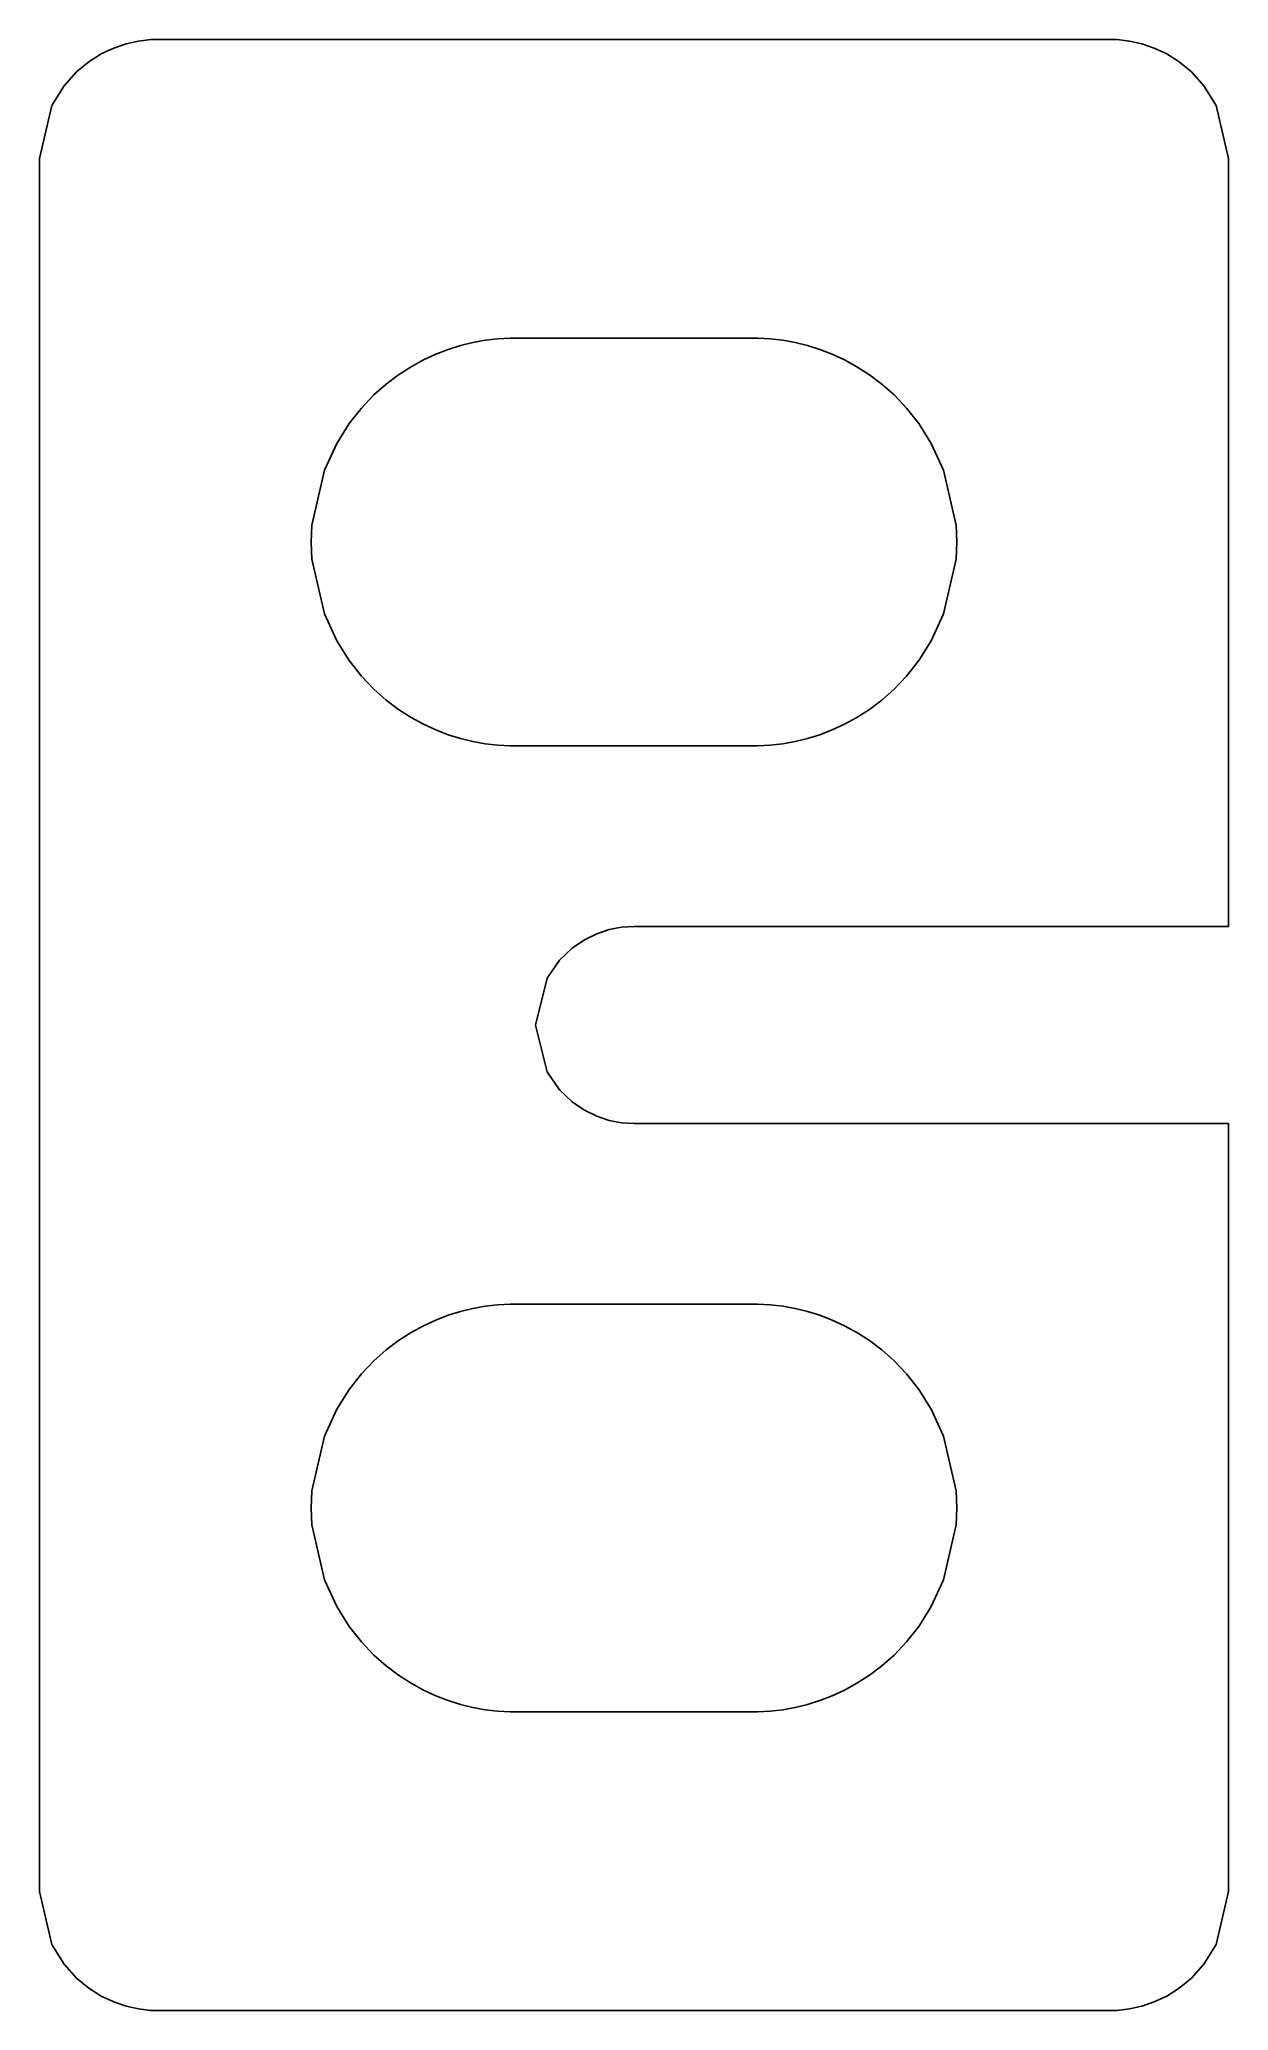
# Model space of a CAD drawing. Header units: millimetres. Extents: x -88 to 88, y -145 to 145.
import ezdxf

# ---------------------------------------------------------------- set-up
doc = ezdxf.new("R2010")
doc.units = ezdxf.units.MM

msp = doc.modelspace()

# ---------------------------------------------------------------- linework, layer by layer
at = {"layer": 'CUT_MM'}
for p, q in [((-70, 145), (-71.09, 144.97)), ((-69.27, 145), (-70, 145)), ((-67.45, 145), (-69.27, 145)), ((-65.62, 145), (-67.45, 145)), ((-63.8, 145), (-65.62, 145)), ((-61.98, 145), (-63.8, 145)), ((-60.16, 145), (-61.98, 145)), ((-58.33, 145), (-60.16, 145)), ((-56.51, 145), (-58.33, 145)), ((-54.69, 145), (-56.51, 145)), ((-52.86, 145), (-54.69, 145)), ((-51.04, 145), (-52.86, 145)), ((-49.22, 145), (-51.04, 145)), ((-47.5, 145), (-49.22, 145)), ((-47.4, 145), (-47.5, 145)), ((-45.57, 145), (-47.4, 145)), ((-43.75, 145), (-45.57, 145)), ((-41.93, 145), (-43.75, 145)), ((-40.1, 145), (-41.93, 145)), ((-38.28, 145), (-40.1, 145)), ((-36.46, 145), (-38.28, 145)), ((-34.64, 145), (-36.46, 145)), ((-32.81, 145), (-34.64, 145)), ((-30.99, 145), (-32.81, 145)), ((-29.17, 145), (-30.99, 145)), ((-27.34, 145), (-29.17, 145)), ((-25.52, 145), (-27.34, 145)), ((-23.7, 145), (-25.52, 145)), ((-21.88, 145), (-23.7, 145)), ((-20.05, 145), (-21.88, 145)), ((-18.23, 145), (-20.05, 145)), ((-17.5, 145), (-18.23, 145)), ((-16.41, 145), (-17.5, 145)), ((-14.58, 145), (-16.41, 145)), ((-14.5, 145), (-14.58, 145)), ((-12.76, 145), (-14.5, 145)), ((-10.94, 145), (-12.76, 145)), ((-9.11, 145), (-10.94, 145)), ((-7.29, 145), (-9.11, 145)), ((-5.47, 145), (-7.29, 145)), ((-3.65, 145), (-5.47, 145)), ((-1.82, 145), (-3.65, 145)), ((0, 145), (-1.82, 145)), ((1.82, 145), (0, 145)), ((3.65, 145), (1.82, 145)), ((5.47, 145), (3.65, 145)), ((7.29, 145), (5.47, 145)), ((9.11, 145), (7.29, 145)), ((10.94, 145), (9.11, 145)), ((12.76, 145), (10.94, 145)), ((14.58, 145), (12.76, 145)), ((16.41, 145), (14.58, 145)), ((17.5, 145), (16.41, 145)), ((18.23, 145), (17.5, 145)), ((20.05, 145), (18.23, 145)), ((21.88, 145), (20.05, 145)), ((23.7, 145), (21.88, 145)), ((25.52, 145), (23.7, 145)), ((27.34, 145), (25.52, 145)), ((29.17, 145), (27.34, 145)), ((30.99, 145), (29.17, 145)), ((32.81, 145), (30.99, 145)), ((34.64, 145), (32.81, 145)), ((36.46, 145), (34.64, 145)), ((38.28, 145), (36.46, 145)), ((40.1, 145), (38.28, 145)), ((41.93, 145), (40.1, 145)), ((43.75, 145), (41.93, 145)), ((45.57, 145), (43.75, 145)), ((47.4, 145), (45.57, 145)), ((47.5, 145), (47.4, 145)), ((49.22, 145), (47.5, 145)), ((51.04, 145), (49.22, 145)), ((52.86, 145), (51.04, 145)), ((54.69, 145), (52.86, 145)), ((56.51, 145), (54.69, 145)), ((58.33, 145), (56.51, 145)), ((60.16, 145), (58.33, 145)), ((61.98, 145), (60.16, 145)), ((63.8, 145), (61.98, 145)), ((65.62, 145), (63.8, 145)), ((67.45, 145), (65.62, 145)), ((69.27, 145), (67.45, 145)), ((70, 145), (69.27, 145)), ((71.09, 144.97), (70, 145)), ((-78.39, 142.86), (-80.21, 141.71)), ((-76.56, 143.72), (-78.39, 142.86)), ((-74.74, 144.35), (-76.56, 143.72)), ((-72.92, 144.76), (-74.74, 144.35)), ((-71.09, 144.97), (-72.92, 144.76)), ((72.92, 144.76), (71.09, 144.97)), ((74.74, 144.35), (72.92, 144.76)), ((76.56, 143.72), (74.74, 144.35)), ((78.39, 142.86), (76.56, 143.72)), ((80.21, 141.71), (78.39, 142.86)), ((-82.03, 140.21), (-83.85, 138.19)), ((-80.21, 141.71), (-82.03, 140.21)), ((82.03, 140.21), (80.21, 141.71)), ((83.85, 138.19), (82.03, 140.21)), ((-83.85, 138.19), (-85.68, 135.28)), ((85.68, 135.28), (83.85, 138.19)), ((-85.68, 135.28), (-87.5, 127.5)), ((87.5, 127.5), (85.68, 135.28)), ((-87.5, 127.5), (-87.5, 71.05)), ((87.5, 71.05), (87.5, 127.5)), ((-30.99, 97.85), (-29.17, 98.69)), ((-29.17, 98.69), (-27.34, 99.39)), ((-27.34, 99.39), (-25.52, 99.96)), ((-25.52, 99.96), (-23.7, 100.4)), ((-23.7, 100.4), (-21.88, 100.73)), ((-21.88, 100.73), (-20.05, 100.94)), ((-20.05, 100.94), (-18.23, 101.04)), ((-18.23, 101.04), (-17.5, 101.05)), ((-17.5, 101.05), (-16.41, 101.05)), ((-16.41, 101.05), (-14.58, 101.05)), ((-14.58, 101.05), (-14.5, 101.05)), ((-14.5, 101.05), (-12.76, 101.05)), ((-12.76, 101.05), (-10.94, 101.05)), ((-10.94, 101.05), (-9.11, 101.05)), ((-9.11, 101.05), (-7.29, 101.05)), ((-7.29, 101.05), (-5.47, 101.05)), ((-5.47, 101.05), (-3.65, 101.05)), ((-3.65, 101.05), (-1.82, 101.05)), ((-1.82, 101.05), (0, 101.05)), ((0, 101.05), (1.82, 101.05)), ((1.82, 101.05), (3.65, 101.05)), ((3.65, 101.05), (5.47, 101.05)), ((5.47, 101.05), (7.29, 101.05)), ((7.29, 101.05), (9.11, 101.05)), ((9.11, 101.05), (10.94, 101.05)), ((10.94, 101.05), (12.76, 101.05)), ((12.76, 101.05), (14.58, 101.05)), ((14.58, 101.05), (16.41, 101.05)), ((16.41, 101.05), (17.5, 101.05)), ((17.5, 101.05), (18.23, 101.04)), ((18.23, 101.04), (20.05, 100.94)), ((20.05, 100.94), (21.88, 100.73)), ((21.88, 100.73), (23.7, 100.4)), ((23.7, 100.4), (25.52, 99.96)), ((25.52, 99.96), (27.34, 99.39)), ((27.34, 99.39), (29.17, 98.69)), ((29.17, 98.69), (30.99, 97.85)), ((-34.64, 95.67), (-32.81, 96.85)), ((-32.81, 96.85), (-30.99, 97.85)), ((30.99, 97.85), (32.81, 96.85)), ((32.81, 96.85), (34.64, 95.67)), ((-38.28, 92.69), (-36.46, 94.3)), ((-36.46, 94.3), (-34.64, 95.67)), ((34.64, 95.67), (36.46, 94.3)), ((36.46, 94.3), (38.28, 92.69)), ((-41.93, 88.47), (-40.1, 90.77)), ((-40.1, 90.77), (-38.28, 92.69)), ((38.28, 92.69), (40.1, 90.77)), ((40.1, 90.77), (41.93, 88.47)), ((-43.75, 85.57), (-41.93, 88.47)), ((41.93, 88.47), (43.75, 85.57)), ((-45.57, 81.63), (-43.75, 85.57)), ((43.75, 85.57), (45.57, 81.63)), ((-47.4, 73.55), (-45.57, 81.63)), ((45.57, 81.63), (47.4, 73.55)), ((-47.5, 71.05), (-47.4, 73.55)), ((47.4, 73.55), (47.5, 71.05)), ((-87.5, 71.05), (-87.5, 0)), ((-47.4, 68.55), (-47.5, 71.05)), ((47.5, 71.05), (47.4, 68.55)), ((87.5, 14.5), (87.5, 71.05)), ((-45.57, 60.47), (-47.4, 68.55)), ((47.4, 68.55), (45.57, 60.47)), ((-43.75, 56.53), (-45.57, 60.47)), ((45.57, 60.47), (43.75, 56.53)), ((-41.93, 53.63), (-43.75, 56.53)), ((43.75, 56.53), (41.93, 53.63)), ((-40.1, 51.33), (-41.93, 53.63)), ((41.93, 53.63), (40.1, 51.33)), ((-38.28, 49.41), (-40.1, 51.33)), ((-36.46, 47.8), (-38.28, 49.41)), ((38.28, 49.41), (36.46, 47.8)), ((40.1, 51.33), (38.28, 49.41)), ((-34.64, 46.43), (-36.46, 47.8)), ((-32.81, 45.25), (-34.64, 46.43)), ((34.64, 46.43), (32.81, 45.25)), ((36.46, 47.8), (34.64, 46.43)), ((-30.99, 44.25), (-32.81, 45.25)), ((-29.17, 43.41), (-30.99, 44.25)), ((30.99, 44.25), (29.17, 43.41)), ((32.81, 45.25), (30.99, 44.25)), ((-27.34, 42.71), (-29.17, 43.41)), ((-25.52, 42.14), (-27.34, 42.71)), ((-23.7, 41.7), (-25.52, 42.14)), ((-21.88, 41.37), (-23.7, 41.7)), ((-20.05, 41.16), (-21.88, 41.37)), ((-18.23, 41.06), (-20.05, 41.16)), ((-17.5, 41.05), (-18.23, 41.06)), ((-16.41, 41.05), (-17.5, 41.05)), ((-14.58, 41.05), (-16.41, 41.05)), ((-14.5, 41.05), (-14.58, 41.05)), ((-12.76, 41.05), (-14.5, 41.05)), ((-10.94, 41.05), (-12.76, 41.05)), ((-9.11, 41.05), (-10.94, 41.05)), ((-7.29, 41.05), (-9.11, 41.05)), ((-5.47, 41.05), (-7.29, 41.05)), ((-3.65, 41.05), (-5.47, 41.05)), ((-1.82, 41.05), (-3.65, 41.05)), ((0, 41.05), (-1.82, 41.05)), ((1.82, 41.05), (0, 41.05)), ((3.65, 41.05), (1.82, 41.05)), ((5.47, 41.05), (3.65, 41.05)), ((7.29, 41.05), (5.47, 41.05)), ((9.11, 41.05), (7.29, 41.05)), ((10.94, 41.05), (9.11, 41.05)), ((12.76, 41.05), (10.94, 41.05)), ((14.58, 41.05), (12.76, 41.05)), ((16.41, 41.05), (14.58, 41.05)), ((17.5, 41.05), (16.41, 41.05)), ((18.23, 41.06), (17.5, 41.05)), ((20.05, 41.16), (18.23, 41.06)), ((21.88, 41.37), (20.05, 41.16)), ((23.7, 41.7), (21.88, 41.37)), ((25.52, 42.14), (23.7, 41.7)), ((27.34, 42.71), (25.52, 42.14)), ((29.17, 43.41), (27.34, 42.71)), ((-1.82, 14.38), (0, 14.5)), ((0, 14.5), (1.82, 14.5)), ((1.82, 14.5), (3.65, 14.5)), ((3.65, 14.5), (5.47, 14.5)), ((5.47, 14.5), (7.29, 14.5)), ((7.29, 14.5), (9.11, 14.5)), ((9.11, 14.5), (10.94, 14.5)), ((10.94, 14.5), (12.76, 14.5)), ((12.76, 14.5), (14.58, 14.5)), ((14.58, 14.5), (16.41, 14.5)), ((16.41, 14.5), (17.5, 14.5)), ((17.5, 14.5), (18.23, 14.5)), ((18.23, 14.5), (20.05, 14.5)), ((20.05, 14.5), (21.88, 14.5)), ((21.88, 14.5), (23.7, 14.5)), ((23.7, 14.5), (25.52, 14.5)), ((25.52, 14.5), (27.34, 14.5)), ((27.34, 14.5), (29.17, 14.5)), ((29.17, 14.5), (30.99, 14.5)), ((30.99, 14.5), (32.81, 14.5)), ((32.81, 14.5), (34.64, 14.5)), ((34.64, 14.5), (36.46, 14.5)), ((36.46, 14.5), (38.28, 14.5)), ((38.28, 14.5), (40.1, 14.5)), ((40.1, 14.5), (41.93, 14.5)), ((41.93, 14.5), (43.75, 14.5)), ((43.75, 14.5), (45.57, 14.5)), ((45.57, 14.5), (47.4, 14.5)), ((47.4, 14.5), (47.5, 14.5)), ((47.5, 14.5), (49.22, 14.5)), ((49.22, 14.5), (51.04, 14.5)), ((51.04, 14.5), (52.86, 14.5)), ((52.86, 14.5), (54.69, 14.5)), ((54.69, 14.5), (56.51, 14.5)), ((56.51, 14.5), (58.33, 14.5)), ((58.33, 14.5), (60.16, 14.5)), ((60.16, 14.5), (61.98, 14.5)), ((61.98, 14.5), (63.8, 14.5)), ((63.8, 14.5), (65.62, 14.5)), ((65.62, 14.5), (67.45, 14.5)), ((67.45, 14.5), (69.27, 14.5)), ((69.27, 14.5), (70, 14.5)), ((70, 14.5), (71.09, 14.5)), ((71.09, 14.5), (72.92, 14.5)), ((72.92, 14.5), (74.74, 14.5)), ((74.74, 14.5), (76.56, 14.5)), ((76.56, 14.5), (78.39, 14.5)), ((78.39, 14.5), (80.21, 14.5)), ((80.21, 14.5), (82.03, 14.5)), ((82.03, 14.5), (83.85, 14.5)), ((83.85, 14.5), (85.68, 14.5)), ((85.68, 14.5), (87.5, 14.5)), ((-9.11, 11.28), (-7.29, 12.53)), ((-7.29, 12.53), (-5.47, 13.43)), ((-5.47, 13.43), (-3.65, 14.03)), ((-3.65, 14.03), (-1.82, 14.38)), ((-12.76, 6.89), (-10.94, 9.52)), ((-10.94, 9.52), (-9.11, 11.28)), ((-14.5, 0), (-12.76, 6.89)), ((-87.5, 0), (-87.5, -71.05)), ((-12.76, -6.89), (-14.5, 0)), ((-10.94, -9.52), (-12.76, -6.89)), ((-9.11, -11.28), (-10.94, -9.52)), ((-7.29, -12.53), (-9.11, -11.28)), ((-5.47, -13.43), (-7.29, -12.53)), ((-3.65, -14.03), (-5.47, -13.43)), ((-1.82, -14.38), (-3.65, -14.03)), ((0, -14.5), (-1.82, -14.38)), ((1.82, -14.5), (0, -14.5)), ((3.65, -14.5), (1.82, -14.5)), ((5.47, -14.5), (3.65, -14.5)), ((7.29, -14.5), (5.47, -14.5)), ((9.11, -14.5), (7.29, -14.5)), ((10.94, -14.5), (9.11, -14.5)), ((12.76, -14.5), (10.94, -14.5)), ((14.58, -14.5), (12.76, -14.5)), ((16.41, -14.5), (14.58, -14.5)), ((17.5, -14.5), (16.41, -14.5)), ((18.23, -14.5), (17.5, -14.5)), ((20.05, -14.5), (18.23, -14.5)), ((21.88, -14.5), (20.05, -14.5)), ((23.7, -14.5), (21.88, -14.5)), ((25.52, -14.5), (23.7, -14.5)), ((27.34, -14.5), (25.52, -14.5)), ((29.17, -14.5), (27.34, -14.5)), ((30.99, -14.5), (29.17, -14.5)), ((32.81, -14.5), (30.99, -14.5)), ((34.64, -14.5), (32.81, -14.5)), ((36.46, -14.5), (34.64, -14.5)), ((38.28, -14.5), (36.46, -14.5)), ((40.1, -14.5), (38.28, -14.5)), ((41.93, -14.5), (40.1, -14.5)), ((43.75, -14.5), (41.93, -14.5)), ((45.57, -14.5), (43.75, -14.5)), ((47.4, -14.5), (45.57, -14.5)), ((47.5, -14.5), (47.4, -14.5)), ((49.22, -14.5), (47.5, -14.5)), ((51.04, -14.5), (49.22, -14.5)), ((52.86, -14.5), (51.04, -14.5)), ((54.69, -14.5), (52.86, -14.5)), ((56.51, -14.5), (54.69, -14.5)), ((58.33, -14.5), (56.51, -14.5)), ((60.16, -14.5), (58.33, -14.5)), ((61.98, -14.5), (60.16, -14.5)), ((63.8, -14.5), (61.98, -14.5)), ((65.62, -14.5), (63.8, -14.5)), ((67.45, -14.5), (65.62, -14.5)), ((69.27, -14.5), (67.45, -14.5)), ((70, -14.5), (69.27, -14.5)), ((71.09, -14.5), (70, -14.5)), ((72.92, -14.5), (71.09, -14.5)), ((74.74, -14.5), (72.92, -14.5)), ((76.56, -14.5), (74.74, -14.5)), ((78.39, -14.5), (76.56, -14.5)), ((80.21, -14.5), (78.39, -14.5)), ((82.03, -14.5), (80.21, -14.5)), ((83.85, -14.5), (82.03, -14.5)), ((85.68, -14.5), (83.85, -14.5)), ((87.5, -14.5), (85.68, -14.5)), ((87.5, -71.05), (87.5, -14.5)), ((-30.99, -44.25), (-29.17, -43.41)), ((-29.17, -43.41), (-27.34, -42.71)), ((-27.34, -42.71), (-25.52, -42.14)), ((-25.52, -42.14), (-23.7, -41.7)), ((-23.7, -41.7), (-21.88, -41.37)), ((-21.88, -41.37), (-20.05, -41.16)), ((-20.05, -41.16), (-18.23, -41.06)), ((-18.23, -41.06), (-17.5, -41.05)), ((-17.5, -41.05), (-16.41, -41.05)), ((-16.41, -41.05), (-14.58, -41.05)), ((-14.58, -41.05), (-14.5, -41.05)), ((-14.5, -41.05), (-12.76, -41.05)), ((-12.76, -41.05), (-10.94, -41.05)), ((-10.94, -41.05), (-9.11, -41.05)), ((-9.11, -41.05), (-7.29, -41.05)), ((-7.29, -41.05), (-5.47, -41.05)), ((-5.47, -41.05), (-3.65, -41.05)), ((-3.65, -41.05), (-1.82, -41.05)), ((-1.82, -41.05), (0, -41.05)), ((0, -41.05), (1.82, -41.05)), ((1.82, -41.05), (3.65, -41.05)), ((3.65, -41.05), (5.47, -41.05)), ((5.47, -41.05), (7.29, -41.05)), ((7.29, -41.05), (9.11, -41.05)), ((9.11, -41.05), (10.94, -41.05)), ((10.94, -41.05), (12.76, -41.05)), ((12.76, -41.05), (14.58, -41.05)), ((14.58, -41.05), (16.41, -41.05)), ((16.41, -41.05), (17.5, -41.05)), ((17.5, -41.05), (18.23, -41.06)), ((18.23, -41.06), (20.05, -41.16)), ((20.05, -41.16), (21.88, -41.37)), ((21.88, -41.37), (23.7, -41.7)), ((23.7, -41.7), (25.52, -42.14)), ((25.52, -42.14), (27.34, -42.71)), ((27.34, -42.71), (29.17, -43.41)), ((29.17, -43.41), (30.99, -44.25)), ((-34.64, -46.43), (-32.81, -45.25)), ((-32.81, -45.25), (-30.99, -44.25)), ((30.99, -44.25), (32.81, -45.25)), ((32.81, -45.25), (34.64, -46.43)), ((-38.28, -49.41), (-36.46, -47.8)), ((-36.46, -47.8), (-34.64, -46.43)), ((34.64, -46.43), (36.46, -47.8)), ((36.46, -47.8), (38.28, -49.41)), ((-41.93, -53.63), (-40.1, -51.33)), ((-40.1, -51.33), (-38.28, -49.41)), ((38.28, -49.41), (40.1, -51.33)), ((40.1, -51.33), (41.93, -53.63)), ((-43.75, -56.53), (-41.93, -53.63)), ((41.93, -53.63), (43.75, -56.53)), ((-45.57, -60.47), (-43.75, -56.53)), ((43.75, -56.53), (45.57, -60.47)), ((-47.4, -68.55), (-45.57, -60.47)), ((45.57, -60.47), (47.4, -68.55)), ((-47.5, -71.05), (-47.4, -68.55)), ((47.4, -68.55), (47.5, -71.05)), ((-87.5, -71.05), (-87.5, -127.5)), ((-47.4, -73.55), (-47.5, -71.05)), ((47.5, -71.05), (47.4, -73.55)), ((87.5, -127.5), (87.5, -71.05)), ((-45.57, -81.63), (-47.4, -73.55)), ((47.4, -73.55), (45.57, -81.63)), ((-43.75, -85.57), (-45.57, -81.63)), ((45.57, -81.63), (43.75, -85.57)), ((-41.93, -88.47), (-43.75, -85.57)), ((43.75, -85.57), (41.93, -88.47)), ((-40.1, -90.77), (-41.93, -88.47)), ((41.93, -88.47), (40.1, -90.77)), ((-38.28, -92.69), (-40.1, -90.77)), ((-36.46, -94.3), (-38.28, -92.69)), ((38.28, -92.69), (36.46, -94.3)), ((40.1, -90.77), (38.28, -92.69)), ((-34.64, -95.67), (-36.46, -94.3)), ((-32.81, -96.85), (-34.64, -95.67)), ((34.64, -95.67), (32.81, -96.85)), ((36.46, -94.3), (34.64, -95.67)), ((-30.99, -97.85), (-32.81, -96.85)), ((-29.17, -98.69), (-30.99, -97.85)), ((30.99, -97.85), (29.17, -98.69)), ((32.81, -96.85), (30.99, -97.85)), ((-27.34, -99.39), (-29.17, -98.69)), ((-25.52, -99.96), (-27.34, -99.39)), ((-23.7, -100.4), (-25.52, -99.96)), ((-21.88, -100.73), (-23.7, -100.4)), ((-20.05, -100.94), (-21.88, -100.73)), ((-18.23, -101.04), (-20.05, -100.94)), ((-17.5, -101.05), (-18.23, -101.04)), ((-16.41, -101.05), (-17.5, -101.05)), ((-14.58, -101.05), (-16.41, -101.05)), ((-14.5, -101.05), (-14.58, -101.05)), ((-12.76, -101.05), (-14.5, -101.05)), ((-10.94, -101.05), (-12.76, -101.05)), ((-9.11, -101.05), (-10.94, -101.05)), ((-7.29, -101.05), (-9.11, -101.05)), ((-5.47, -101.05), (-7.29, -101.05)), ((-3.65, -101.05), (-5.47, -101.05)), ((-1.82, -101.05), (-3.65, -101.05)), ((0, -101.05), (-1.82, -101.05)), ((1.82, -101.05), (0, -101.05)), ((3.65, -101.05), (1.82, -101.05)), ((5.47, -101.05), (3.65, -101.05)), ((7.29, -101.05), (5.47, -101.05)), ((9.11, -101.05), (7.29, -101.05)), ((10.94, -101.05), (9.11, -101.05)), ((12.76, -101.05), (10.94, -101.05)), ((14.58, -101.05), (12.76, -101.05)), ((16.41, -101.05), (14.58, -101.05)), ((17.5, -101.05), (16.41, -101.05)), ((18.23, -101.04), (17.5, -101.05)), ((20.05, -100.94), (18.23, -101.04)), ((21.88, -100.73), (20.05, -100.94)), ((23.7, -100.4), (21.88, -100.73)), ((25.52, -99.96), (23.7, -100.4)), ((27.34, -99.39), (25.52, -99.96)), ((29.17, -98.69), (27.34, -99.39)), ((-87.5, -127.5), (-85.68, -135.28)), ((85.68, -135.28), (87.5, -127.5)), ((-85.68, -135.28), (-83.85, -138.19)), ((83.85, -138.19), (85.68, -135.28)), ((-83.85, -138.19), (-82.03, -140.21)), ((82.03, -140.21), (83.85, -138.19)), ((-82.03, -140.21), (-80.21, -141.71)), ((-80.21, -141.71), (-78.39, -142.86)), ((78.39, -142.86), (80.21, -141.71)), ((80.21, -141.71), (82.03, -140.21)), ((-78.39, -142.86), (-76.56, -143.72)), ((-76.56, -143.72), (-74.74, -144.35)), ((-74.74, -144.35), (-72.92, -144.76)), ((-72.92, -144.76), (-71.09, -144.97)), ((-71.09, -144.97), (-70, -145)), ((-70, -145), (-69.27, -145)), ((-69.27, -145), (-67.45, -145)), ((-67.45, -145), (-65.62, -145)), ((-65.62, -145), (-63.8, -145)), ((-63.8, -145), (-61.98, -145)), ((-61.98, -145), (-60.16, -145)), ((-60.16, -145), (-58.33, -145)), ((-58.33, -145), (-56.51, -145)), ((-56.51, -145), (-54.69, -145)), ((-54.69, -145), (-52.86, -145)), ((-52.86, -145), (-51.04, -145)), ((-51.04, -145), (-49.22, -145)), ((-49.22, -145), (-47.5, -145)), ((-47.5, -145), (-47.4, -145)), ((-47.4, -145), (-45.57, -145)), ((-45.57, -145), (-43.75, -145)), ((-43.75, -145), (-41.93, -145)), ((-41.93, -145), (-40.1, -145)), ((-40.1, -145), (-38.28, -145)), ((-38.28, -145), (-36.46, -145)), ((-36.46, -145), (-34.64, -145)), ((-34.64, -145), (-32.81, -145)), ((-32.81, -145), (-30.99, -145)), ((-30.99, -145), (-29.17, -145)), ((-29.17, -145), (-27.34, -145)), ((-27.34, -145), (-25.52, -145)), ((-25.52, -145), (-23.7, -145)), ((-23.7, -145), (-21.88, -145)), ((-21.88, -145), (-20.05, -145)), ((-20.05, -145), (-18.23, -145)), ((-18.23, -145), (-17.5, -145)), ((-17.5, -145), (-16.41, -145)), ((-16.41, -145), (-14.58, -145)), ((-14.58, -145), (-14.5, -145)), ((-14.5, -145), (-12.76, -145)), ((-12.76, -145), (-10.94, -145)), ((-10.94, -145), (-9.11, -145)), ((-9.11, -145), (-7.29, -145)), ((-7.29, -145), (-5.47, -145)), ((-5.47, -145), (-3.65, -145)), ((-3.65, -145), (-1.82, -145)), ((-1.82, -145), (0, -145)), ((0, -145), (1.82, -145)), ((1.82, -145), (3.65, -145)), ((3.65, -145), (5.47, -145)), ((5.47, -145), (7.29, -145)), ((7.29, -145), (9.11, -145)), ((9.11, -145), (10.94, -145)), ((10.94, -145), (12.76, -145)), ((12.76, -145), (14.58, -145)), ((14.58, -145), (16.41, -145)), ((16.41, -145), (17.5, -145)), ((17.5, -145), (18.23, -145)), ((18.23, -145), (20.05, -145)), ((20.05, -145), (21.88, -145)), ((21.88, -145), (23.7, -145)), ((23.7, -145), (25.52, -145)), ((25.52, -145), (27.34, -145)), ((27.34, -145), (29.17, -145)), ((29.17, -145), (30.99, -145)), ((30.99, -145), (32.81, -145)), ((32.81, -145), (34.64, -145)), ((34.64, -145), (36.46, -145)), ((36.46, -145), (38.28, -145)), ((38.28, -145), (40.1, -145)), ((40.1, -145), (41.93, -145)), ((41.93, -145), (43.75, -145)), ((43.75, -145), (45.57, -145)), ((45.57, -145), (47.4, -145)), ((47.4, -145), (47.5, -145)), ((47.5, -145), (49.22, -145)), ((49.22, -145), (51.04, -145)), ((51.04, -145), (52.86, -145)), ((52.86, -145), (54.69, -145)), ((54.69, -145), (56.51, -145)), ((56.51, -145), (58.33, -145)), ((58.33, -145), (60.16, -145)), ((60.16, -145), (61.98, -145)), ((61.98, -145), (63.8, -145)), ((63.8, -145), (65.62, -145)), ((65.62, -145), (67.45, -145)), ((67.45, -145), (69.27, -145)), ((69.27, -145), (70, -145)), ((70, -145), (71.09, -144.97)), ((71.09, -144.97), (72.92, -144.76)), ((72.92, -144.76), (74.74, -144.35)), ((74.74, -144.35), (76.56, -143.72)), ((76.56, -143.72), (78.39, -142.86))]:
    msp.add_line(p, q, dxfattribs=at)

doc.saveas('drawing.dxf')
